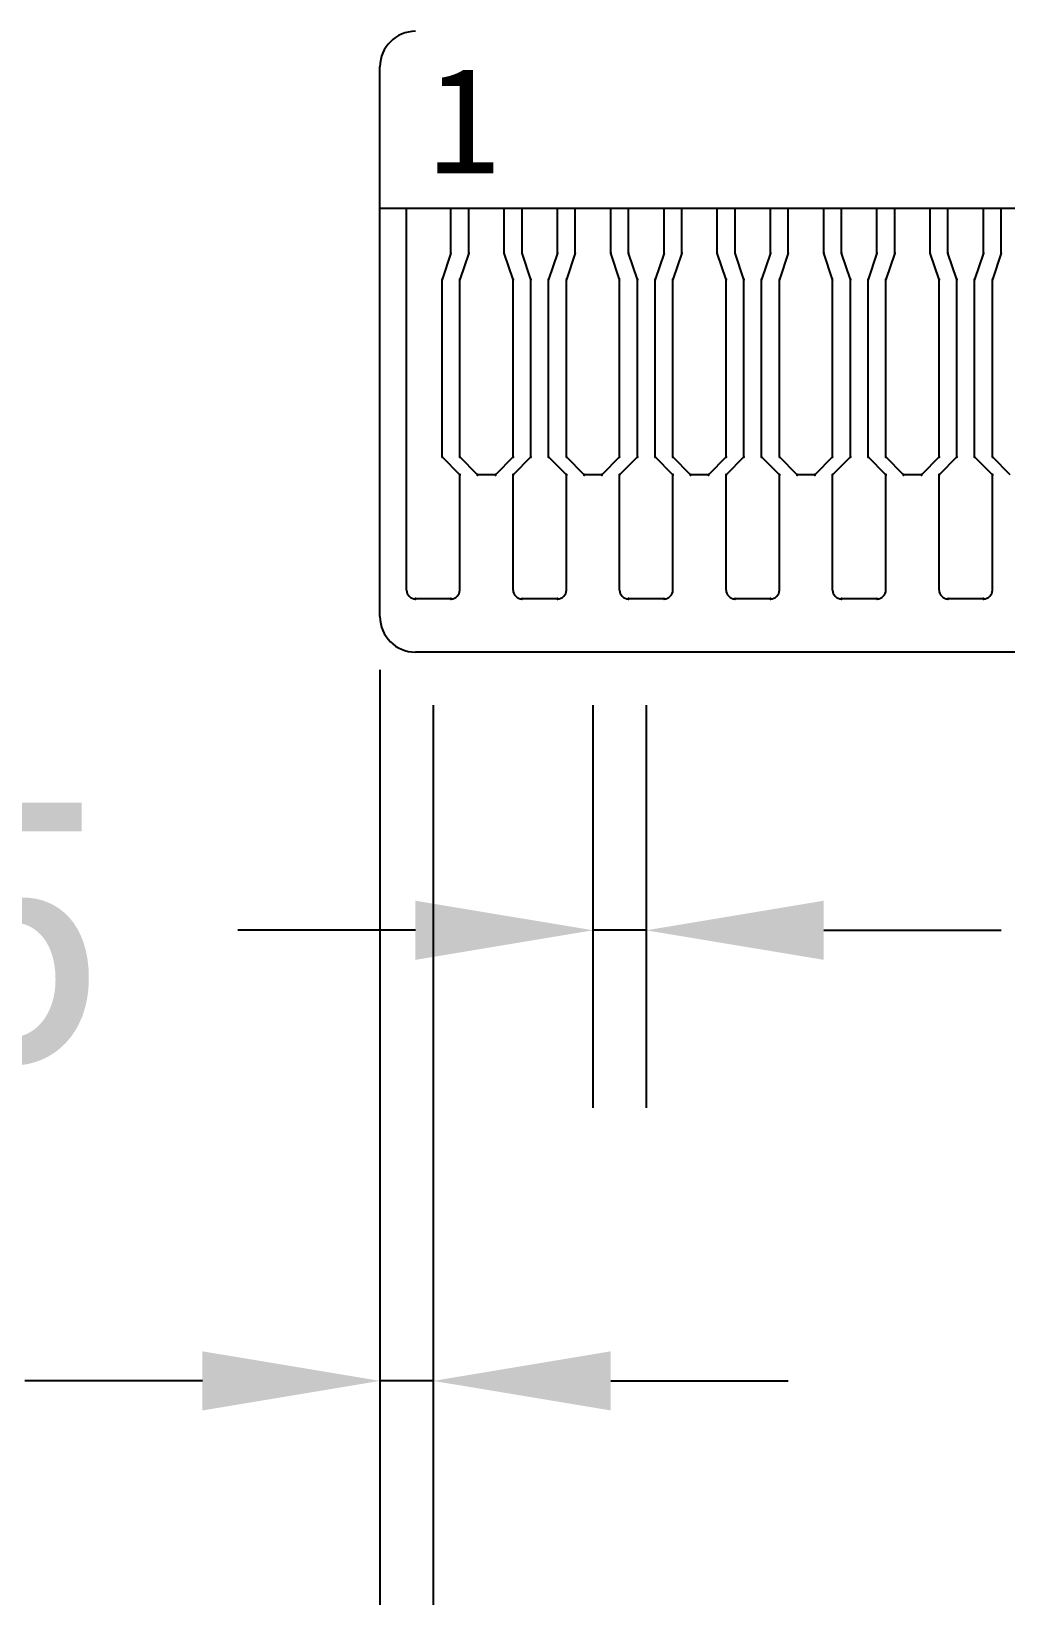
# Model space of a CAD drawing. Header units: millimetres. Extents: x 1040 to 3675, y 249 to 975.
# Drawn here: x 1470.73 to 1476.22, y 325.23 to 334.05 of the extents above; entities that cross this region are included whole.
import ezdxf

# ---------------------------------------------------------------- set-up
doc = ezdxf.new("R2010")
doc.units = ezdxf.units.MM
doc.layers.add('dim', color=3, linetype='Continuous')
doc.layers.add('KeepOutLayer', color=6, linetype='Continuous')
doc.styles.get("Standard").update_dxf_attribs({"font": 'txt', "bigfont": 'gbcbig.shx'})
doc.styles.add('宋体', font='')
doc.styles.get('宋体').set_extended_font_data('SimSun')
doc.dimstyles.new('ISO-25$0', dxfattribs={"dimtxt": 1.5, "dimasz": 1, "dimexe": 1, "dimexo": 0.3, "dimgap": 0.6, "dimtad": 0, "dimdsep": 46, "dimtxsty": 'Standard', "dimcen": 0, "dimadec": 0, "dimazin": 0, "dimtfac": 1, "dimtmove": 0, "dimatfit": 3, "dimfxl": 1, "dimarcsym": 0})

# ---------------------------------------------------------------- blocks, each defined once
blk = doc.blocks.new('*D108')
at = {"color": 0, "lineweight": -2, "transparency": 16777216}
for p, q in [((1472.6924, 330.4452), (1472.6924, 320.3546)), ((1480.4924, 330.4452), (1480.4924, 320.3546)), ((1472.6924, 321.3546), (1471.2598, 321.3546)), ((1479.4924, 321.3546), (1473.6924, 321.3546))]:
    blk.add_line(p, q, dxfattribs=at)
at = {"color": 0, "transparency": 16777216}
for points in [[(1473.6924, 321.5213), (1473.6924, 321.188), (1472.6924, 321.3546)], [(1479.4924, 321.5213), (1479.4924, 321.188), (1480.4924, 321.3546)]]:
    blk.add_solid(points, dxfattribs=at)
at = {"layer": 'Defpoints', "color": 0, "transparency": 16777216}
for p in [(1472.6924, 330.7452), (1480.4924, 330.7452), (1472.6924, 321.3546)]:
    blk.add_point(p, dxfattribs=at)
at = {"color": 0, "transparency": 16777216, "insert": (1466.5453, 321.3546), "char_height": 1.5, "attachment_point": 5, "style": '宋体'}
blk.add_mtext('7.8±0.1', dxfattribs=at)
blk = doc.blocks.new('*D109')
at = {"color": 0, "lineweight": -2, "transparency": 16777216}
for p, q in [((1472.6924, 330.4452), (1472.6924, 325.4364)), ((1472.9924, 330.2452), (1472.9924, 325.4364)), ((1471.6924, 326.4364), (1470.6924, 326.4364)), ((1472.9924, 326.4364), (1472.6924, 326.4364)), ((1473.9924, 326.4364), (1474.9924, 326.4364))]:
    blk.add_line(p, q, dxfattribs=at)
at = {"color": 0, "transparency": 16777216}
for points in [[(1471.6924, 326.6031), (1471.6924, 326.2697), (1472.6924, 326.4364)], [(1473.9924, 326.6031), (1473.9924, 326.2697), (1472.9924, 326.4364)]]:
    blk.add_solid(points, dxfattribs=at)
at = {"layer": 'Defpoints', "color": 0, "transparency": 16777216}
for p in [(1472.6924, 330.7452), (1472.9924, 330.5452), (1472.9924, 326.4364)]:
    blk.add_point(p, dxfattribs=at)
at = {"color": 0, "transparency": 16777216, "insert": (1465.3787, 326.4364), "char_height": 1.5, "attachment_point": 5, "style": '宋体'}
blk.add_mtext('0.3±0.07', dxfattribs=at)
blk = doc.blocks.new('*D110')
at = {"color": 0, "lineweight": -2, "transparency": 16777216}
for p, q in [((1473.8924, 330.2452), (1473.8924, 327.9768)), ((1474.1924, 330.2452), (1474.1924, 327.9768)), ((1472.8924, 328.9768), (1471.8924, 328.9768)), ((1474.1924, 328.9768), (1473.8924, 328.9768)), ((1475.1924, 328.9768), (1476.1924, 328.9768))]:
    blk.add_line(p, q, dxfattribs=at)
at = {"color": 0, "transparency": 16777216}
for points in [[(1472.8924, 329.1435), (1472.8924, 328.8101), (1473.8924, 328.9768)], [(1475.1924, 329.1435), (1475.1924, 328.8101), (1474.1924, 328.9768)]]:
    blk.add_solid(points, dxfattribs=at)
at = {"layer": 'Defpoints', "color": 0, "transparency": 16777216}
for p in [(1473.8924, 330.5452), (1474.1924, 330.5452), (1474.1924, 328.9768)]:
    blk.add_point(p, dxfattribs=at)
at = {"color": 0, "transparency": 16777216, "insert": (1466.5829, 328.9768), "char_height": 1.5, "attachment_point": 5, "style": '宋体'}
blk.add_mtext('0.3±0.05', dxfattribs=at)
blk = doc.blocks.new('*D111')
at = {"color": 0, "lineweight": -2, "transparency": 16777216}
for p, q in [((1472.9924, 330.2452), (1472.9924, 323.2445)), ((1480.1927, 330.2452), (1480.1927, 323.2445)), ((1472.9924, 324.2445), (1471.6924, 324.2445)), ((1479.1927, 324.2445), (1473.9924, 324.2445))]:
    blk.add_line(p, q, dxfattribs=at)
at = {"color": 0, "transparency": 16777216}
for points in [[(1473.9924, 324.4112), (1473.9924, 324.0779), (1472.9924, 324.2445)], [(1479.1927, 324.4112), (1479.1927, 324.0779), (1480.1927, 324.2445)]]:
    blk.add_solid(points, dxfattribs=at)
at = {"layer": 'Defpoints', "color": 0, "transparency": 16777216}
for p in [(1472.9924, 330.5452), (1480.1927, 330.5452), (1472.9924, 324.2445)]:
    blk.add_point(p, dxfattribs=at)
at = {"color": 0, "transparency": 16777216, "insert": (1466.3997, 324.2445), "char_height": 1.5, "attachment_point": 5, "style": '宋体'}
blk.add_mtext('7.2±0.03', dxfattribs=at)

msp = doc.modelspace()

# ---------------------------------------------------------------- linework, layer by layer
at = {"color": 30}
for p, q in [((1472.6924, 330.7452), (1472.6924, 333.8452)), ((1472.6924, 330.7452), (1472.6924, 333.8452)), ((1480.2924, 330.5452), (1472.8924, 330.5452))]:
    msp.add_line(p, q, dxfattribs=at)
msp.add_line((1480.4924, 333.0452), (1472.6924, 333.0452))
at = {"color": 30, "linetype": 'Continuous'}
msp.add_line((1480.2924, 330.5452), (1472.8924, 330.5452), dxfattribs=at)
at = {"color": 30}
for centre, start, end in [((1472.8924, 333.8452), 90, 180), ((1472.8924, 330.7452), 180, 270), ((1472.8924, 330.7452), 180, 270)]:
    msp.add_arc(centre, 0.2, start, end, dxfattribs=at)
at = {"layer": 'KeepOutLayer', "color": 2}
for p, q in [((1472.8424, 330.8952), (1472.8424, 333.0452)), ((1473.0924, 332.7952), (1473.0924, 333.0452)), ((1473.1927, 332.7952), (1473.1927, 333.0452)), ((1473.3927, 332.7952), (1473.3927, 333.0452)), ((1473.4927, 332.7952), (1473.4927, 333.0452)), ((1473.6927, 332.7952), (1473.6927, 333.0452)), ((1473.7927, 332.7952), (1473.7927, 333.0452)), ((1473.9927, 332.7952), (1473.9927, 333.0452)), ((1474.0927, 332.7952), (1474.0927, 333.0452)), ((1474.2927, 332.7952), (1474.2927, 333.0452)), ((1474.3927, 332.7952), (1474.3927, 333.0452)), ((1474.5927, 332.7952), (1474.5927, 333.0452)), ((1474.6927, 332.7952), (1474.6927, 333.0452)), ((1474.8927, 332.7952), (1474.8927, 333.0452)), ((1474.9927, 332.7952), (1474.9927, 333.0452)), ((1475.1927, 332.7952), (1475.1927, 333.0452)), ((1475.2927, 332.7952), (1475.2927, 333.0452)), ((1475.4927, 332.7952), (1475.4927, 333.0452)), ((1475.5927, 332.7952), (1475.5927, 333.0452)), ((1475.7927, 332.7952), (1475.7927, 333.0452)), ((1475.8927, 332.7952), (1475.8927, 333.0452)), ((1476.0927, 332.7952), (1476.0927, 333.0452)), ((1476.1927, 332.7952), (1476.1927, 333.0452)), ((1473.0924, 332.7952), (1473.0424, 332.6452)), ((1473.1927, 332.7952), (1473.1427, 332.6452)), ((1473.4427, 332.6452), (1473.3927, 332.7952)), ((1473.5427, 332.6452), (1473.4927, 332.7952)), ((1473.6927, 332.7952), (1473.6427, 332.6452)), ((1473.7927, 332.7952), (1473.7427, 332.6452)), ((1474.0427, 332.6452), (1473.9927, 332.7952)), ((1474.1427, 332.6452), (1474.0927, 332.7952)), ((1474.2927, 332.7952), (1474.2427, 332.6452)), ((1474.3927, 332.7952), (1474.3427, 332.6452)), ((1474.6427, 332.6452), (1474.5927, 332.7952)), ((1474.7427, 332.6452), (1474.6927, 332.7952)), ((1474.8927, 332.7952), (1474.8427, 332.6452)), ((1474.9927, 332.7952), (1474.9427, 332.6452)), ((1475.2427, 332.6452), (1475.1927, 332.7952)), ((1475.3427, 332.6452), (1475.2927, 332.7952)), ((1475.4927, 332.7952), (1475.4427, 332.6452)), ((1475.5927, 332.7952), (1475.5427, 332.6452)), ((1475.8427, 332.6452), (1475.7927, 332.7952)), ((1475.9427, 332.6452), (1475.8927, 332.7952)), ((1476.0927, 332.7952), (1476.0427, 332.6452)), ((1476.1927, 332.7952), (1476.1427, 332.6452)), ((1473.0424, 331.6452), (1473.0424, 332.6452)), ((1473.1427, 331.6452), (1473.1427, 332.6452)), ((1473.4427, 331.6452), (1473.4427, 332.6452)), ((1473.5427, 331.6452), (1473.5427, 332.6452)), ((1473.6427, 331.6452), (1473.6427, 332.6452)), ((1473.7427, 331.6452), (1473.7427, 332.6452)), ((1474.0427, 331.6452), (1474.0427, 332.6452)), ((1474.1427, 331.6452), (1474.1427, 332.6452)), ((1474.2427, 331.6452), (1474.2427, 332.6452)), ((1474.3427, 331.6452), (1474.3427, 332.6452)), ((1474.6427, 331.6452), (1474.6427, 332.6452)), ((1474.7427, 331.6452), (1474.7427, 332.6452)), ((1474.8427, 331.6452), (1474.8427, 332.6452)), ((1474.9427, 331.6452), (1474.9427, 332.6452)), ((1475.2427, 331.6452), (1475.2427, 332.6452)), ((1475.3427, 331.6452), (1475.3427, 332.6452)), ((1475.4427, 331.6452), (1475.4427, 332.6452)), ((1475.5427, 331.6452), (1475.5427, 332.6452)), ((1475.8427, 331.6452), (1475.8427, 332.6452)), ((1475.9427, 331.6452), (1475.9427, 332.6452)), ((1476.0427, 331.6452), (1476.0427, 332.6452)), ((1476.1427, 331.6452), (1476.1427, 332.6452)), ((1473.1424, 331.5452), (1473.0424, 331.6452)), ((1473.2427, 331.5452), (1473.1427, 331.6452)), ((1473.4427, 331.6452), (1473.3427, 331.5452)), ((1473.5427, 331.6452), (1473.4427, 331.5452)), ((1473.7427, 331.5452), (1473.6427, 331.6452)), ((1473.8427, 331.5452), (1473.7427, 331.6452)), ((1474.0427, 331.6452), (1473.9427, 331.5452)), ((1474.1427, 331.6452), (1474.0427, 331.5452)), ((1474.3427, 331.5452), (1474.2427, 331.6452)), ((1474.4427, 331.5452), (1474.3427, 331.6452)), ((1474.6427, 331.6452), (1474.5427, 331.5452)), ((1474.7427, 331.6452), (1474.6427, 331.5452)), ((1474.9427, 331.5452), (1474.8427, 331.6452)), ((1475.0427, 331.5452), (1474.9427, 331.6452)), ((1475.2427, 331.6452), (1475.1427, 331.5452)), ((1475.3427, 331.6452), (1475.2427, 331.5452)), ((1475.5427, 331.5452), (1475.4427, 331.6452)), ((1475.6427, 331.5452), (1475.5427, 331.6452)), ((1475.8427, 331.6452), (1475.7427, 331.5452)), ((1475.9427, 331.6452), (1475.8427, 331.5452)), ((1476.1427, 331.5452), (1476.0427, 331.6452)), ((1476.2427, 331.5452), (1476.1427, 331.6452)), ((1473.1424, 330.8952), (1473.1424, 331.5452)), ((1473.3427, 331.5452), (1473.2427, 331.5452)), ((1473.4427, 330.8952), (1473.4427, 331.5452)), ((1473.7427, 330.8952), (1473.7427, 331.5452)), ((1473.9427, 331.5452), (1473.8427, 331.5452)), ((1474.0427, 330.8952), (1474.0427, 331.5452)), ((1474.3427, 330.8952), (1474.3427, 331.5452)), ((1474.5427, 331.5452), (1474.4427, 331.5452)), ((1474.6427, 330.8952), (1474.6427, 331.5452)), ((1474.9427, 330.8952), (1474.9427, 331.5452)), ((1475.1427, 331.5452), (1475.0427, 331.5452)), ((1475.2427, 330.8952), (1475.2427, 331.5452)), ((1475.5427, 330.8952), (1475.5427, 331.5452)), ((1475.7427, 331.5452), (1475.6427, 331.5452)), ((1475.8427, 330.8952), (1475.8427, 331.5452)), ((1476.1427, 330.8952), (1476.1427, 331.5452)), ((1473.0924, 330.8452), (1472.8924, 330.8452)), ((1473.6927, 330.8452), (1473.4927, 330.8452)), ((1474.2927, 330.8452), (1474.0927, 330.8452)), ((1474.8927, 330.8452), (1474.6927, 330.8452)), ((1475.4927, 330.8452), (1475.2927, 330.8452)), ((1476.0927, 330.8452), (1475.8927, 330.8452))]:
    msp.add_line(p, q, dxfattribs=at)
for centre, radius, start, end in [((1472.8424, 333.0452), 0.0025, 0, 180), ((1472.8424, 333.0452), 0.0025, 180, 0), ((1473.0924, 333.0452), 0.0025, 0, 180), ((1473.0924, 333.0452), 0.0025, 180, 0), ((1473.1927, 333.0452), 0.0025, 0, 180), ((1473.1927, 333.0452), 0.0025, 180, 0), ((1473.3927, 333.0452), 0.0025, 0, 180), ((1473.3927, 333.0452), 0.0025, 180, 0), ((1473.4927, 333.0452), 0.0025, 0, 180), ((1473.4927, 333.0452), 0.0025, 180, 0), ((1473.6927, 333.0452), 0.0025, 0, 180), ((1473.6927, 333.0452), 0.0025, 180, 0), ((1473.7927, 333.0452), 0.0025, 0, 180), ((1473.7927, 333.0452), 0.0025, 180, 0), ((1473.9927, 333.0452), 0.0025, 0, 180), ((1473.9927, 333.0452), 0.0025, 180, 0), ((1474.0927, 333.0452), 0.0025, 0, 180), ((1474.0927, 333.0452), 0.0025, 180, 0), ((1474.2927, 333.0452), 0.0025, 0, 180), ((1474.2927, 333.0452), 0.0025, 180, 0), ((1474.3927, 333.0452), 0.0025, 0, 180), ((1474.3927, 333.0452), 0.0025, 180, 0), ((1474.5927, 333.0452), 0.0025, 0, 180), ((1474.5927, 333.0452), 0.0025, 180, 0), ((1474.6927, 333.0452), 0.0025, 0, 180), ((1474.6927, 333.0452), 0.0025, 180, 0), ((1474.8927, 333.0452), 0.0025, 0, 180), ((1474.8927, 333.0452), 0.0025, 180, 0), ((1474.9927, 333.0452), 0.0025, 0, 180), ((1474.9927, 333.0452), 0.0025, 180, 0), ((1475.1927, 333.0452), 0.0025, 0, 180), ((1475.1927, 333.0452), 0.0025, 180, 0), ((1475.2927, 333.0452), 0.0025, 0, 180), ((1475.2927, 333.0452), 0.0025, 180, 0), ((1475.4927, 333.0452), 0.0025, 0, 180), ((1475.4927, 333.0452), 0.0025, 180, 0), ((1475.5927, 333.0452), 0.0025, 0, 180), ((1475.5927, 333.0452), 0.0025, 180, 0), ((1475.7927, 333.0452), 0.0025, 0, 180), ((1475.7927, 333.0452), 0.0025, 180, 0), ((1475.8927, 333.0452), 0.0025, 0, 180), ((1475.8927, 333.0452), 0.0025, 180, 0), ((1476.0927, 333.0452), 0.0025, 0, 180), ((1476.0927, 333.0452), 0.0025, 180, 0), ((1476.1927, 333.0452), 0.0025, 0, 180), ((1476.1927, 333.0452), 0.0025, 180, 0), ((1473.0924, 332.7952), 0.0025, 0, 180), ((1473.0924, 332.7952), 0.0025, 0, 180), ((1473.0924, 332.7952), 0.0025, 180, 0), ((1473.0924, 332.7952), 0.0025, 180, 0), ((1473.1927, 332.7952), 0.0025, 0, 180), ((1473.1927, 332.7952), 0.0025, 0, 180), ((1473.1927, 332.7952), 0.0025, 180, 0), ((1473.1927, 332.7952), 0.0025, 180, 0), ((1473.3927, 332.7952), 0.0025, 0, 180), ((1473.3927, 332.7952), 0.0025, 0, 180), ((1473.3927, 332.7952), 0.0025, 180, 0), ((1473.3927, 332.7952), 0.0025, 180, 0), ((1473.4927, 332.7952), 0.0025, 0, 180), ((1473.4927, 332.7952), 0.0025, 0, 180), ((1473.4927, 332.7952), 0.0025, 180, 0), ((1473.4927, 332.7952), 0.0025, 180, 0), ((1473.6927, 332.7952), 0.0025, 0, 180), ((1473.6927, 332.7952), 0.0025, 0, 180), ((1473.6927, 332.7952), 0.0025, 180, 0), ((1473.6927, 332.7952), 0.0025, 180, 0), ((1473.7927, 332.7952), 0.0025, 0, 180), ((1473.7927, 332.7952), 0.0025, 0, 180), ((1473.7927, 332.7952), 0.0025, 180, 0), ((1473.7927, 332.7952), 0.0025, 180, 0), ((1473.9927, 332.7952), 0.0025, 0, 180), ((1473.9927, 332.7952), 0.0025, 0, 180), ((1473.9927, 332.7952), 0.0025, 180, 0), ((1473.9927, 332.7952), 0.0025, 180, 0), ((1474.0927, 332.7952), 0.0025, 0, 180), ((1474.0927, 332.7952), 0.0025, 0, 180), ((1474.0927, 332.7952), 0.0025, 180, 0), ((1474.0927, 332.7952), 0.0025, 180, 0), ((1474.2927, 332.7952), 0.0025, 0, 180), ((1474.2927, 332.7952), 0.0025, 0, 180), ((1474.2927, 332.7952), 0.0025, 180, 0), ((1474.2927, 332.7952), 0.0025, 180, 0), ((1474.3927, 332.7952), 0.0025, 0, 180), ((1474.3927, 332.7952), 0.0025, 0, 180), ((1474.3927, 332.7952), 0.0025, 180, 0), ((1474.3927, 332.7952), 0.0025, 180, 0), ((1474.5927, 332.7952), 0.0025, 0, 180), ((1474.5927, 332.7952), 0.0025, 0, 180), ((1474.5927, 332.7952), 0.0025, 180, 0), ((1474.5927, 332.7952), 0.0025, 180, 0), ((1474.6927, 332.7952), 0.0025, 0, 180), ((1474.6927, 332.7952), 0.0025, 0, 180), ((1474.6927, 332.7952), 0.0025, 180, 0), ((1474.6927, 332.7952), 0.0025, 180, 0), ((1474.8927, 332.7952), 0.0025, 0, 180), ((1474.8927, 332.7952), 0.0025, 0, 180), ((1474.8927, 332.7952), 0.0025, 180, 0), ((1474.8927, 332.7952), 0.0025, 180, 0), ((1474.9927, 332.7952), 0.0025, 0, 180), ((1474.9927, 332.7952), 0.0025, 0, 180), ((1474.9927, 332.7952), 0.0025, 180, 0), ((1474.9927, 332.7952), 0.0025, 180, 0), ((1475.1927, 332.7952), 0.0025, 0, 180), ((1475.1927, 332.7952), 0.0025, 0, 180), ((1475.1927, 332.7952), 0.0025, 180, 0), ((1475.1927, 332.7952), 0.0025, 180, 0), ((1475.2927, 332.7952), 0.0025, 0, 180), ((1475.2927, 332.7952), 0.0025, 0, 180), ((1475.2927, 332.7952), 0.0025, 180, 0), ((1475.2927, 332.7952), 0.0025, 180, 0), ((1475.4927, 332.7952), 0.0025, 0, 180), ((1475.4927, 332.7952), 0.0025, 0, 180), ((1475.4927, 332.7952), 0.0025, 180, 0), ((1475.4927, 332.7952), 0.0025, 180, 0), ((1475.5927, 332.7952), 0.0025, 0, 180), ((1475.5927, 332.7952), 0.0025, 0, 180), ((1475.5927, 332.7952), 0.0025, 180, 0), ((1475.5927, 332.7952), 0.0025, 180, 0), ((1475.7927, 332.7952), 0.0025, 0, 180), ((1475.7927, 332.7952), 0.0025, 0, 180), ((1475.7927, 332.7952), 0.0025, 180, 0), ((1475.7927, 332.7952), 0.0025, 180, 0), ((1475.8927, 332.7952), 0.0025, 0, 180), ((1475.8927, 332.7952), 0.0025, 0, 180), ((1475.8927, 332.7952), 0.0025, 180, 0), ((1475.8927, 332.7952), 0.0025, 180, 0), ((1476.0927, 332.7952), 0.0025, 0, 180), ((1476.0927, 332.7952), 0.0025, 0, 180), ((1476.0927, 332.7952), 0.0025, 180, 0), ((1476.0927, 332.7952), 0.0025, 180, 0), ((1476.1927, 332.7952), 0.0025, 0, 180), ((1476.1927, 332.7952), 0.0025, 0, 180), ((1476.1927, 332.7952), 0.0025, 180, 0), ((1476.1927, 332.7952), 0.0025, 180, 0), ((1473.0424, 332.6452), 0.0025, 0, 180), ((1473.0424, 332.6452), 0.0025, 0, 180), ((1473.0424, 332.6452), 0.0025, 180, 0), ((1473.0424, 332.6452), 0.0025, 180, 0), ((1473.1427, 332.6452), 0.0025, 0, 180), ((1473.1427, 332.6452), 0.0025, 0, 180), ((1473.1427, 332.6452), 0.0025, 180, 0), ((1473.1427, 332.6452), 0.0025, 180, 0), ((1473.4427, 332.6452), 0.0025, 0, 180), ((1473.4427, 332.6452), 0.0025, 0, 180), ((1473.4427, 332.6452), 0.0025, 180, 0), ((1473.4427, 332.6452), 0.0025, 180, 0), ((1473.5427, 332.6452), 0.0025, 0, 180), ((1473.5427, 332.6452), 0.0025, 0, 180), ((1473.5427, 332.6452), 0.0025, 180, 0), ((1473.5427, 332.6452), 0.0025, 180, 0), ((1473.6427, 332.6452), 0.0025, 0, 180), ((1473.6427, 332.6452), 0.0025, 0, 180), ((1473.6427, 332.6452), 0.0025, 180, 0), ((1473.6427, 332.6452), 0.0025, 180, 0), ((1473.7427, 332.6452), 0.0025, 0, 180), ((1473.7427, 332.6452), 0.0025, 0, 180), ((1473.7427, 332.6452), 0.0025, 180, 0), ((1473.7427, 332.6452), 0.0025, 180, 0), ((1474.0427, 332.6452), 0.0025, 0, 180), ((1474.0427, 332.6452), 0.0025, 0, 180), ((1474.0427, 332.6452), 0.0025, 180, 0), ((1474.0427, 332.6452), 0.0025, 180, 0), ((1474.1427, 332.6452), 0.0025, 0, 180), ((1474.1427, 332.6452), 0.0025, 0, 180), ((1474.1427, 332.6452), 0.0025, 180, 0), ((1474.1427, 332.6452), 0.0025, 180, 0), ((1474.2427, 332.6452), 0.0025, 0, 180), ((1474.2427, 332.6452), 0.0025, 0, 180), ((1474.2427, 332.6452), 0.0025, 180, 0), ((1474.2427, 332.6452), 0.0025, 180, 0), ((1474.3427, 332.6452), 0.0025, 0, 180), ((1474.3427, 332.6452), 0.0025, 0, 180), ((1474.3427, 332.6452), 0.0025, 180, 0), ((1474.3427, 332.6452), 0.0025, 180, 0), ((1474.6427, 332.6452), 0.0025, 0, 180), ((1474.6427, 332.6452), 0.0025, 0, 180), ((1474.6427, 332.6452), 0.0025, 180, 0), ((1474.6427, 332.6452), 0.0025, 180, 0), ((1474.7427, 332.6452), 0.0025, 0, 180), ((1474.7427, 332.6452), 0.0025, 0, 180), ((1474.7427, 332.6452), 0.0025, 180, 0), ((1474.7427, 332.6452), 0.0025, 180, 0), ((1474.8427, 332.6452), 0.0025, 0, 180), ((1474.8427, 332.6452), 0.0025, 0, 180), ((1474.8427, 332.6452), 0.0025, 180, 0), ((1474.8427, 332.6452), 0.0025, 180, 0), ((1474.9427, 332.6452), 0.0025, 0, 180), ((1474.9427, 332.6452), 0.0025, 0, 180), ((1474.9427, 332.6452), 0.0025, 180, 0), ((1474.9427, 332.6452), 0.0025, 180, 0), ((1475.2427, 332.6452), 0.0025, 0, 180), ((1475.2427, 332.6452), 0.0025, 0, 180), ((1475.2427, 332.6452), 0.0025, 180, 0), ((1475.2427, 332.6452), 0.0025, 180, 0), ((1475.3427, 332.6452), 0.0025, 0, 180), ((1475.3427, 332.6452), 0.0025, 0, 180), ((1475.3427, 332.6452), 0.0025, 180, 0), ((1475.3427, 332.6452), 0.0025, 180, 0), ((1475.4427, 332.6452), 0.0025, 0, 180), ((1475.4427, 332.6452), 0.0025, 0, 180), ((1475.4427, 332.6452), 0.0025, 180, 0), ((1475.4427, 332.6452), 0.0025, 180, 0), ((1475.5427, 332.6452), 0.0025, 0, 180), ((1475.5427, 332.6452), 0.0025, 0, 180), ((1475.5427, 332.6452), 0.0025, 180, 0), ((1475.5427, 332.6452), 0.0025, 180, 0), ((1475.8427, 332.6452), 0.0025, 0, 180), ((1475.8427, 332.6452), 0.0025, 0, 180), ((1475.8427, 332.6452), 0.0025, 180, 0), ((1475.8427, 332.6452), 0.0025, 180, 0), ((1475.9427, 332.6452), 0.0025, 0, 180), ((1475.9427, 332.6452), 0.0025, 0, 180), ((1475.9427, 332.6452), 0.0025, 180, 0), ((1475.9427, 332.6452), 0.0025, 180, 0), ((1476.0427, 332.6452), 0.0025, 0, 180), ((1476.0427, 332.6452), 0.0025, 0, 180), ((1476.0427, 332.6452), 0.0025, 180, 0), ((1476.0427, 332.6452), 0.0025, 180, 0), ((1476.1427, 332.6452), 0.0025, 0, 180), ((1476.1427, 332.6452), 0.0025, 0, 180), ((1476.1427, 332.6452), 0.0025, 180, 0), ((1476.1427, 332.6452), 0.0025, 180, 0), ((1473.0424, 331.6452), 0.0025, 0, 180), ((1473.0424, 331.6452), 0.0025, 0, 180), ((1473.0424, 331.6452), 0.0025, 180, 0), ((1473.0424, 331.6452), 0.0025, 180, 0), ((1473.1427, 331.6452), 0.0025, 0, 180), ((1473.1427, 331.6452), 0.0025, 0, 180), ((1473.1427, 331.6452), 0.0025, 180, 0), ((1473.1427, 331.6452), 0.0025, 180, 0), ((1473.4427, 331.6452), 0.0025, 0, 180), ((1473.4427, 331.6452), 0.0025, 0, 180), ((1473.4427, 331.6452), 0.0025, 180, 0), ((1473.4427, 331.6452), 0.0025, 180, 0), ((1473.5427, 331.6452), 0.0025, 0, 180), ((1473.5427, 331.6452), 0.0025, 0, 180), ((1473.5427, 331.6452), 0.0025, 180, 0), ((1473.5427, 331.6452), 0.0025, 180, 0), ((1473.6427, 331.6452), 0.0025, 0, 180), ((1473.6427, 331.6452), 0.0025, 0, 180), ((1473.6427, 331.6452), 0.0025, 180, 0), ((1473.6427, 331.6452), 0.0025, 180, 0), ((1473.7427, 331.6452), 0.0025, 0, 180), ((1473.7427, 331.6452), 0.0025, 0, 180), ((1473.7427, 331.6452), 0.0025, 180, 0), ((1473.7427, 331.6452), 0.0025, 180, 0), ((1474.0427, 331.6452), 0.0025, 0, 180), ((1474.0427, 331.6452), 0.0025, 0, 180), ((1474.0427, 331.6452), 0.0025, 180, 0), ((1474.0427, 331.6452), 0.0025, 180, 0), ((1474.1427, 331.6452), 0.0025, 0, 180), ((1474.1427, 331.6452), 0.0025, 0, 180), ((1474.1427, 331.6452), 0.0025, 180, 0), ((1474.1427, 331.6452), 0.0025, 180, 0), ((1474.2427, 331.6452), 0.0025, 0, 180), ((1474.2427, 331.6452), 0.0025, 0, 180), ((1474.2427, 331.6452), 0.0025, 180, 0), ((1474.2427, 331.6452), 0.0025, 180, 0), ((1474.3427, 331.6452), 0.0025, 0, 180), ((1474.3427, 331.6452), 0.0025, 0, 180), ((1474.3427, 331.6452), 0.0025, 180, 0), ((1474.3427, 331.6452), 0.0025, 180, 0), ((1474.6427, 331.6452), 0.0025, 0, 180), ((1474.6427, 331.6452), 0.0025, 0, 180), ((1474.6427, 331.6452), 0.0025, 180, 0), ((1474.6427, 331.6452), 0.0025, 180, 0), ((1474.7427, 331.6452), 0.0025, 0, 180), ((1474.7427, 331.6452), 0.0025, 0, 180), ((1474.7427, 331.6452), 0.0025, 180, 0), ((1474.7427, 331.6452), 0.0025, 180, 0), ((1474.8427, 331.6452), 0.0025, 0, 180), ((1474.8427, 331.6452), 0.0025, 0, 180), ((1474.8427, 331.6452), 0.0025, 180, 0), ((1474.8427, 331.6452), 0.0025, 180, 0), ((1474.9427, 331.6452), 0.0025, 0, 180), ((1474.9427, 331.6452), 0.0025, 0, 180), ((1474.9427, 331.6452), 0.0025, 180, 0), ((1474.9427, 331.6452), 0.0025, 180, 0), ((1475.2427, 331.6452), 0.0025, 0, 180), ((1475.2427, 331.6452), 0.0025, 0, 180), ((1475.2427, 331.6452), 0.0025, 180, 0), ((1475.2427, 331.6452), 0.0025, 180, 0), ((1475.3427, 331.6452), 0.0025, 0, 180), ((1475.3427, 331.6452), 0.0025, 0, 180), ((1475.3427, 331.6452), 0.0025, 180, 0), ((1475.3427, 331.6452), 0.0025, 180, 0), ((1475.4427, 331.6452), 0.0025, 0, 180), ((1475.4427, 331.6452), 0.0025, 0, 180), ((1475.4427, 331.6452), 0.0025, 180, 0), ((1475.4427, 331.6452), 0.0025, 180, 0), ((1475.5427, 331.6452), 0.0025, 0, 180), ((1475.5427, 331.6452), 0.0025, 0, 180), ((1475.5427, 331.6452), 0.0025, 180, 0), ((1475.5427, 331.6452), 0.0025, 180, 0), ((1475.8427, 331.6452), 0.0025, 0, 180), ((1475.8427, 331.6452), 0.0025, 0, 180), ((1475.8427, 331.6452), 0.0025, 180, 0), ((1475.8427, 331.6452), 0.0025, 180, 0), ((1475.9427, 331.6452), 0.0025, 0, 180), ((1475.9427, 331.6452), 0.0025, 0, 180), ((1475.9427, 331.6452), 0.0025, 180, 0), ((1475.9427, 331.6452), 0.0025, 180, 0), ((1476.0427, 331.6452), 0.0025, 0, 180), ((1476.0427, 331.6452), 0.0025, 0, 180), ((1476.0427, 331.6452), 0.0025, 180, 0), ((1476.0427, 331.6452), 0.0025, 180, 0), ((1476.1427, 331.6452), 0.0025, 0, 180), ((1476.1427, 331.6452), 0.0025, 0, 180), ((1476.1427, 331.6452), 0.0025, 180, 0), ((1476.1427, 331.6452), 0.0025, 180, 0), ((1473.1424, 331.5452), 0.0025, 0, 180), ((1473.1424, 331.5452), 0.0025, 0, 180), ((1473.1424, 331.5452), 0.0025, 180, 0), ((1473.1424, 331.5452), 0.0025, 180, 0), ((1473.2427, 331.5452), 0.0025, 0, 180), ((1473.2427, 331.5452), 0.0025, 0, 180), ((1473.2427, 331.5452), 0.0025, 180, 0), ((1473.2427, 331.5452), 0.0025, 180, 0), ((1473.3427, 331.5452), 0.0025, 0, 180), ((1473.3427, 331.5452), 0.0025, 0, 180), ((1473.3427, 331.5452), 0.0025, 180, 0), ((1473.3427, 331.5452), 0.0025, 180, 0), ((1473.4427, 331.5452), 0.0025, 0, 180), ((1473.4427, 331.5452), 0.0025, 0, 180), ((1473.4427, 331.5452), 0.0025, 180, 0), ((1473.4427, 331.5452), 0.0025, 180, 0), ((1473.7427, 331.5452), 0.0025, 0, 180), ((1473.7427, 331.5452), 0.0025, 0, 180), ((1473.7427, 331.5452), 0.0025, 180, 0), ((1473.7427, 331.5452), 0.0025, 180, 0), ((1473.8427, 331.5452), 0.0025, 0, 180), ((1473.8427, 331.5452), 0.0025, 0, 180), ((1473.8427, 331.5452), 0.0025, 180, 0), ((1473.8427, 331.5452), 0.0025, 180, 0), ((1473.9427, 331.5452), 0.0025, 0, 180), ((1473.9427, 331.5452), 0.0025, 0, 180), ((1473.9427, 331.5452), 0.0025, 180, 0), ((1473.9427, 331.5452), 0.0025, 180, 0), ((1474.0427, 331.5452), 0.0025, 0, 180), ((1474.0427, 331.5452), 0.0025, 0, 180), ((1474.0427, 331.5452), 0.0025, 180, 0), ((1474.0427, 331.5452), 0.0025, 180, 0), ((1474.3427, 331.5452), 0.0025, 0, 180), ((1474.3427, 331.5452), 0.0025, 0, 180), ((1474.3427, 331.5452), 0.0025, 180, 0), ((1474.3427, 331.5452), 0.0025, 180, 0), ((1474.4427, 331.5452), 0.0025, 0, 180), ((1474.4427, 331.5452), 0.0025, 0, 180), ((1474.4427, 331.5452), 0.0025, 180, 0), ((1474.4427, 331.5452), 0.0025, 180, 0), ((1474.5427, 331.5452), 0.0025, 0, 180), ((1474.5427, 331.5452), 0.0025, 0, 180), ((1474.5427, 331.5452), 0.0025, 180, 0), ((1474.5427, 331.5452), 0.0025, 180, 0), ((1474.6427, 331.5452), 0.0025, 0, 180), ((1474.6427, 331.5452), 0.0025, 0, 180), ((1474.6427, 331.5452), 0.0025, 180, 0), ((1474.6427, 331.5452), 0.0025, 180, 0), ((1474.9427, 331.5452), 0.0025, 0, 180), ((1474.9427, 331.5452), 0.0025, 0, 180), ((1474.9427, 331.5452), 0.0025, 180, 0), ((1474.9427, 331.5452), 0.0025, 180, 0), ((1475.0427, 331.5452), 0.0025, 0, 180), ((1475.0427, 331.5452), 0.0025, 0, 180), ((1475.0427, 331.5452), 0.0025, 180, 0), ((1475.0427, 331.5452), 0.0025, 180, 0), ((1475.1427, 331.5452), 0.0025, 0, 180), ((1475.1427, 331.5452), 0.0025, 0, 180), ((1475.1427, 331.5452), 0.0025, 180, 0), ((1475.1427, 331.5452), 0.0025, 180, 0), ((1475.2427, 331.5452), 0.0025, 0, 180), ((1475.2427, 331.5452), 0.0025, 0, 180), ((1475.2427, 331.5452), 0.0025, 180, 0), ((1475.2427, 331.5452), 0.0025, 180, 0), ((1475.5427, 331.5452), 0.0025, 0, 180), ((1475.5427, 331.5452), 0.0025, 0, 180), ((1475.5427, 331.5452), 0.0025, 180, 0), ((1475.5427, 331.5452), 0.0025, 180, 0), ((1475.6427, 331.5452), 0.0025, 0, 180), ((1475.6427, 331.5452), 0.0025, 0, 180), ((1475.6427, 331.5452), 0.0025, 180, 0), ((1475.6427, 331.5452), 0.0025, 180, 0), ((1475.7427, 331.5452), 0.0025, 0, 180), ((1475.7427, 331.5452), 0.0025, 0, 180), ((1475.7427, 331.5452), 0.0025, 180, 0), ((1475.7427, 331.5452), 0.0025, 180, 0), ((1475.8427, 331.5452), 0.0025, 0, 180), ((1475.8427, 331.5452), 0.0025, 0, 180), ((1475.8427, 331.5452), 0.0025, 180, 0), ((1475.8427, 331.5452), 0.0025, 180, 0), ((1476.1427, 331.5452), 0.0025, 0, 180), ((1476.1427, 331.5452), 0.0025, 0, 180), ((1476.1427, 331.5452), 0.0025, 180, 0), ((1476.1427, 331.5452), 0.0025, 180, 0), ((1472.8924, 330.8952), 0.05, 180, 270), ((1472.8924, 330.8452), 0.0025, 0, 180), ((1472.8924, 330.8452), 0.0025, 0, 180), ((1472.8924, 330.8452), 0.0025, 180, 0), ((1472.8924, 330.8452), 0.0025, 180, 0), ((1473.0924, 330.8452), 0.0025, 0, 180), ((1473.0924, 330.8452), 0.0025, 0, 180), ((1473.0924, 330.8452), 0.0025, 180, 0), ((1473.0924, 330.8452), 0.0025, 180, 0), ((1473.0924, 330.8952), 0.05, 270, 0), ((1473.4927, 330.8952), 0.05, 180, 270), ((1473.4927, 330.8452), 0.0025, 0, 180), ((1473.4927, 330.8452), 0.0025, 0, 180), ((1473.4927, 330.8452), 0.0025, 180, 0), ((1473.4927, 330.8452), 0.0025, 180, 0), ((1473.6927, 330.8452), 0.0025, 0, 180), ((1473.6927, 330.8452), 0.0025, 0, 180), ((1473.6927, 330.8452), 0.0025, 180, 0), ((1473.6927, 330.8452), 0.0025, 180, 0), ((1473.6927, 330.8952), 0.05, 270, 0), ((1474.0927, 330.8952), 0.05, 180, 270), ((1474.0927, 330.8452), 0.0025, 0, 180), ((1474.0927, 330.8452), 0.0025, 0, 180), ((1474.0927, 330.8452), 0.0025, 180, 0), ((1474.0927, 330.8452), 0.0025, 180, 0), ((1474.2927, 330.8452), 0.0025, 0, 180), ((1474.2927, 330.8452), 0.0025, 0, 180), ((1474.2927, 330.8452), 0.0025, 180, 0), ((1474.2927, 330.8452), 0.0025, 180, 0), ((1474.2927, 330.8952), 0.05, 270, 0), ((1474.6927, 330.8952), 0.05, 180, 270), ((1474.6927, 330.8452), 0.0025, 0, 180), ((1474.6927, 330.8452), 0.0025, 0, 180), ((1474.6927, 330.8452), 0.0025, 180, 0), ((1474.6927, 330.8452), 0.0025, 180, 0), ((1474.8927, 330.8452), 0.0025, 0, 180), ((1474.8927, 330.8452), 0.0025, 0, 180), ((1474.8927, 330.8452), 0.0025, 180, 0), ((1474.8927, 330.8452), 0.0025, 180, 0), ((1474.8927, 330.8952), 0.05, 270, 0), ((1475.2927, 330.8952), 0.05, 180, 270), ((1475.2927, 330.8452), 0.0025, 0, 180), ((1475.2927, 330.8452), 0.0025, 0, 180), ((1475.2927, 330.8452), 0.0025, 180, 0), ((1475.2927, 330.8452), 0.0025, 180, 0), ((1475.4927, 330.8452), 0.0025, 0, 180), ((1475.4927, 330.8452), 0.0025, 0, 180), ((1475.4927, 330.8452), 0.0025, 180, 0), ((1475.4927, 330.8452), 0.0025, 180, 0), ((1475.4927, 330.8952), 0.05, 270, 0), ((1475.8927, 330.8952), 0.05, 180, 270), ((1475.8927, 330.8452), 0.0025, 0, 180), ((1475.8927, 330.8452), 0.0025, 0, 180), ((1475.8927, 330.8452), 0.0025, 180, 0), ((1475.8927, 330.8452), 0.0025, 180, 0), ((1476.0927, 330.8452), 0.0025, 0, 180), ((1476.0927, 330.8452), 0.0025, 0, 180), ((1476.0927, 330.8452), 0.0025, 180, 0), ((1476.0927, 330.8452), 0.0025, 180, 0), ((1476.0927, 330.8952), 0.05, 270, 0)]:
    msp.add_arc(centre, radius, start, end, dxfattribs=at)

# ---------------------------------------------------------------- texts
at = {"layer": 'dim', "color": 7, "ltscale": 0.8, "insert": (1473.3708, 333.8436), "char_height": 0.6, "width": 0.705391, "attachment_point": 3, "style": '宋体'}
msp.add_mtext('{\\fSimSun|b0|i0|c134|p2;1}', dxfattribs=at)

# ---------------------------------------------------------------- dimensions: what is measured, and where the dimension line sits
for base, p1, p2, override, picture, middle in [((1472.9924, 326.4364), (1472.6924, 330.7452), (1472.9924, 330.5452), {"dimtxt": 1.5, "dimasz": 1, "dimtxsty": '宋体', "dimtol": 1, "dimtp": 0.07, "dimtm": 0.07}, '*D109', (1465.3787, 326.4364)), ((1472.6924, 321.3546), (1480.4924, 330.7452), (1472.6924, 330.7452), {"dimtxt": 1.5, "dimasz": 1, "dimtxsty": '宋体', "dimtol": 1, "dimtp": 0.1, "dimtm": 0.1}, '*D108', (1466.5453, 321.3546)), ((1472.9924, 324.2445), (1480.1927, 330.5452), (1472.9924, 330.5452), {"dimtxt": 1.5, "dimasz": 1, "dimdec": 1, "dimzin": 0, "dimtxsty": '宋体', "dimtol": 1, "dimtp": 0.03, "dimtm": 0.03}, '*D111', (1466.3997, 324.2445)), ((1474.1924, 328.9768), (1473.8924, 330.5452), (1474.1924, 330.5452), {"dimtxt": 1.5, "dimasz": 1, "dimtxsty": '宋体', "dimtol": 1, "dimtp": 0.05, "dimtm": 0.05}, '*D110', (1466.5829, 328.9768))]:
    dim = msp.add_linear_dim(base=base, p1=p1, p2=p2, dimstyle='ISO-25$0', override=override)
    dim.commit()
    dim.dimension.update_dxf_attribs({"geometry": picture, "text_midpoint": middle, "dimtype": 160})

doc.saveas('drawing.dxf')
